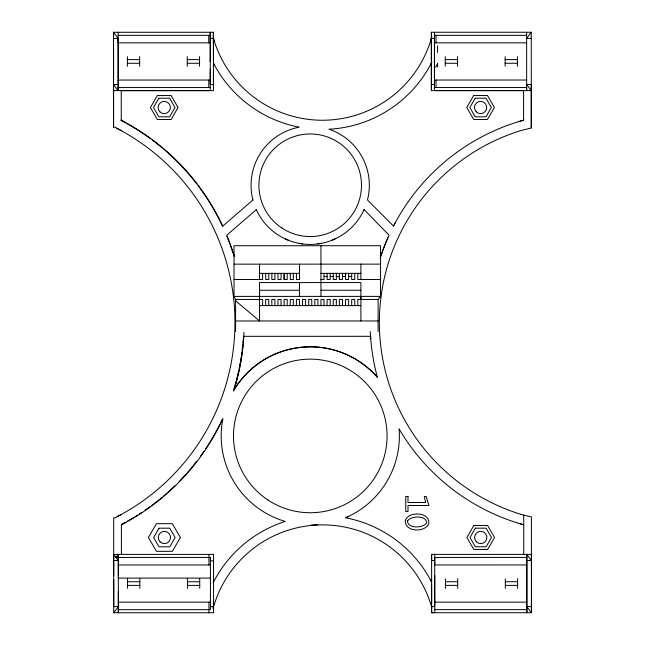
<?xml version="1.0" encoding="UTF-8"?>
<svg xmlns="http://www.w3.org/2000/svg" width="645" height="645" viewBox="0 0 645 645"><rect width="100%" height="100%" fill="white"/><g stroke="black" fill="none" stroke-linecap="round" stroke-linejoin="round"><path stroke-width="0.97" d="M121.195 130.669A218.776 218.776 0 0 1 121.357 514.428L115.245 517.814L113.705 517.814L113.738 612.75L213.56 612.742L213.543 554.386L113.705 554.394L113.713 575.695M213.439 59.888L213.422 32.266L113.52 32.274L113.528 38.418A59.888 0.79 90 0 1 113.544 84.487L118.156 90.631L118.148 32.274M113.705 554.394L118.325 560.513L118.325 575.695M208.932 554.386L208.932 564.972M121.252 120.567L121.244 90.623L210.278 90.623L210.254 32.266L210.254 61.444L210.254 60.59M320.952 245.705L320.968 296.386M431.634 602.906L431.626 579.613M431.634 585.112L431.642 612.734L433.158 612.734M434.44 63.404L434.448 61.436M526.82 554.369L526.82 560.513A59.888 0.484 90 0 1 526.828 606.582L526.836 612.726L526.812 554.369L531.432 560.513A59.888 0.484 90 0 1 531.44 606.582L531.44 612.726L431.642 612.734L431.626 606.59L434.746 606.59L434.73 575.695M118.156 90.631L118.172 80.802A59.888 0.79 90 0 0 118.156 42.102L118.148 38.418L113.52 32.274M243.745 336.335L243.689 337.432A227.951 227.951 0 0 1 235.07 386.347L233.627 391.112M222.856 418.823L222.759 419.25A89.115 89.115 0 0 0 282.784 520.676L285.284 521.41L283.671 521.926A122.647 122.647 0 0 0 213.132 582.838M213.551 604.865L213.148 608.316A113.48 113.48 0 0 1 431.594 606.84M431.828 36.684L430.546 41.078M380.816 256.226L381.929 252.921A210.004 210.004 0 0 1 387.935 237.707L389.08 235.207L364.07 209.585L363.707 210.423A59.138 59.138 0 0 1 256.67 210.455L256.347 209.593L226.766 235.215A227.991 227.991 0 0 1 234.466 256.766M363.707 210.423L364.07 209.585M431.852 62.162A122.655 122.655 0 0 1 329.014 129.226L331.949 130.282A59.138 59.138 0 0 1 367.473 199.958L393.506 226.097L395.119 223.001A209.988 209.988 0 0 1 518.354 121.703L523.595 120.172L523.579 90.606L434.456 90.606L434.44 38.402L431.368 38.402L431.384 90.606L531.287 90.606L531.27 32.25L431.368 32.258L431.376 59.872M393.506 226.097L395.119 223.001M430.32 65.081L431.376 63.065L431.384 90.614M180.35 537.503L172.376 551.322L156.412 551.322L148.431 537.503L156.404 523.676L172.368 523.676L180.35 537.503M233.942 390.064L235.038 388.209A89.115 89.115 0 0 1 375.277 374.914M113.73 612.75L118.341 606.606L113.73 606.606L113.713 579.621M118.317 557.723L116.011 557.457L118.317 554.394L118.341 612.75L118.325 591.425M531.27 32.25L526.634 38.394L531.27 38.394M378.107 331.514L378.099 299.457L380.55 296.386L380.534 245.713L234.014 245.729L234.03 296.402L235.57 299.474L235.578 331.53M252.937 199.966L222.751 226.105A227.991 227.991 0 0 0 125.686 122.615M117.027 516.701L121.333 514.396M121.381 524.45L125.614 522.184M121.397 554.394L121.389 524.82L125.775 522.466A227.895 227.895 0 0 0 222.815 418.919M121.389 524.82L125.775 522.466M431.65 582.096A122.744 122.744 0 0 0 345.502 517.758L348.244 516.556A89.066 89.066 0 0 0 399.199 430.344L399.061 428.844L400.601 431.465A210.149 210.149 0 0 0 518.499 523.28L523.724 524.804L518.499 523.28M345.502 517.758L348.244 516.556M331.981 240.23L335.392 238.755M213.543 560.844L210.423 560.844L210.423 557.457L116.011 557.457L118.317 556.587M518.354 121.703L523.595 120.18M317.63 243.915L321.299 243.334M116.011 557.457L118.317 557.216M118.148 35.346L210.254 35.338M434.432 35.33L526.634 35.322M113.528 38.418L118.148 38.418L118.156 42.852L210.262 42.844M210.262 38.41L213.431 38.41L214.245 41.087A113.48 113.48 0 0 0 431.457 38.168L431.36 32.258M434.44 42.836L526.634 42.828M127.371 59.614L139.659 59.614M187.26 59.614L199.547 59.614M445.252 59.598L457.539 59.598M505.14 59.598L517.427 59.598M127.371 63.283L139.659 63.283M187.268 63.283L199.547 63.275M445.252 63.266L457.539 63.266M505.148 63.258L517.427 63.258M434.448 66.903L436.044 66.903L437.576 63.266L437.576 66.903M118.164 80.053L210.27 80.044M434.448 80.028L526.651 80.028M118.156 84.487L113.544 84.487L113.536 32.274M431.376 84.471L434.448 84.471M118.164 87.559L210.27 87.551M434.432 32.258L434.456 87.535L526.651 87.535L526.659 90.606L526.634 32.25M113.544 90.631L213.447 90.623L213.422 32.266L213.358 38.168L214.245 41.087M113.568 127.21L113.56 84.479L113.568 127.21L115.108 127.21L121.212 130.637L116.898 128.315M531.287 127.984L531.278 90.606L526.659 84.463L531.295 84.463L531.287 127.984L521.055 130.508A200.845 200.845 0 0 0 521.208 514.42M234.014 264.152L380.542 264.136M259.532 273.359L299.498 273.359M320.96 273.359L360.886 273.351M324.032 276.431L327.104 276.423M330.175 276.423L333.247 276.423M336.319 276.423L339.391 276.423L339.391 279.495L342.463 279.495L342.463 273.351M342.463 276.423L345.535 276.431L345.535 273.359L345.535 279.495L348.606 279.495L348.606 273.359M348.606 276.423L351.678 276.431M234.022 279.511L262.612 279.503L262.604 273.359M284.139 279.503L284.139 273.359L284.131 279.503L287.21 279.503L287.21 273.359M320.968 279.503L324.04 279.503L324.032 273.359M380.542 279.495L357.822 279.495L357.814 273.351M299.506 290.242L259.54 290.25L259.556 320.968L235.57 300.772M320.968 290.242L360.894 290.25M234.03 296.402L380.55 296.386M235.57 299.474L262.62 299.465L262.62 305.609M378.099 299.457L357.83 299.465L357.83 305.601M259.548 305.609L360.902 305.601M235.578 320.976L378.107 320.952M243.423 336.335L370.569 336.311L370.738 338.851M434.73 560.521L431.618 560.521L431.618 554.378L531.424 554.369L531.432 560.513L526.82 560.513M526.812 557.441L434.722 557.449L434.73 564.956L526.812 564.947M113.713 560.513L118.325 560.513M118.325 564.972L210.423 564.972M118.333 578.105L210.423 578.097M127.549 581.742L139.836 581.742M187.437 581.734L199.724 581.734M445.429 581.726L457.716 581.717M505.317 581.717L517.604 581.717M127.549 585.402L139.836 585.402M187.437 585.402L199.724 585.402M445.429 585.386L457.716 585.386M505.317 585.386L517.604 585.378M118.341 602.172L210.431 602.164M434.738 602.156L526.828 602.148M210.439 606.606L213.551 606.606M531.44 606.582L526.828 606.582L531.448 612.726L531.407 516.992L521.192 514.468M118.341 609.678L210.439 609.67L210.423 557.457M434.746 609.662L526.828 609.654M299.143 243.334L302.811 243.915M285.042 238.755L288.452 240.23M121.099 120.486L125.493 122.848M375.213 374.947L377.454 377.486L377.156 376.446A210.052 210.052 0 0 1 370.294 331.586M213.785 63.758L214.487 65.089M430.497 579.911L431.247 581.355M256.347 209.593L256.71 210.431M233.587 253.912L234.014 255.331M523.724 515.202L523.74 554.378M517.427 56.639L517.427 66.217M517.604 578.759L517.604 588.337M505.14 56.639L505.148 66.217M505.317 578.759L505.325 588.345M457.539 56.639L457.539 66.225M457.716 578.759L457.716 588.345M445.252 56.639L445.252 66.225M445.429 578.767L445.429 588.345M437.568 45.795L437.568 52.414M436.044 80.028L436.044 87.535M436.028 35.33L436.036 42.836M434.722 554.378L434.746 612.734M434.456 87.535L434.456 90.606M431.618 554.378L431.626 581.081M360.886 264.144L360.886 279.495M360.91 320.96L360.894 282.566L259.54 282.575L259.548 296.394M354.742 273.351L354.75 279.503L351.678 279.503L351.67 273.359M354.758 305.609L354.758 299.457L351.686 299.465L351.686 305.609M348.614 305.609L348.614 299.465L345.543 299.465L345.543 305.609M342.471 305.609L342.471 299.465L339.399 299.465L339.399 305.609M339.391 273.351L339.391 279.495M336.319 273.351L336.319 279.495L333.247 279.495L333.247 273.351M336.327 305.609L336.327 299.465L333.255 299.465L333.255 305.609M330.175 273.351L330.175 279.495L327.104 279.503L327.104 273.351M330.184 305.609L330.184 299.465L327.112 299.465L327.12 305.609M324.048 305.609L324.04 299.465L320.968 299.465L320.976 305.609M317.904 305.609L317.896 299.465L314.825 299.465L314.833 305.609M311.761 305.609L311.761 299.465L308.689 299.465L308.689 305.609M305.617 305.609L305.617 299.465L302.545 299.465L302.545 305.609M299.49 264.144L299.498 279.503L296.426 279.503L296.426 273.359M299.498 282.575L299.506 296.394M299.474 305.609L299.474 299.465L296.402 299.465L296.402 305.609M293.354 273.359L293.354 279.503L290.282 279.503L290.282 273.359M293.33 305.609L293.33 299.465L290.258 299.465L290.258 305.609M287.186 305.609L287.186 299.465L284.114 299.465L284.114 305.609M281.067 273.359L281.075 279.503L278.003 279.503L277.995 273.359M281.043 305.609L281.043 299.465L277.971 299.465L277.979 305.609M274.923 273.359L274.931 279.503L271.859 279.503L271.851 273.359M274.907 305.609L274.899 299.465L271.827 299.465L271.835 305.609M268.788 273.359L268.788 279.503L265.716 279.503L265.716 273.359M268.763 305.609L268.755 299.465L265.684 299.465L265.692 305.609M259.532 264.144L259.54 279.503M213.431 73.191L213.447 84.479L210.27 84.479L210.262 69.305M213.551 606.84L213.56 612.742M208.754 35.338L208.754 42.844M208.77 80.044L208.77 87.551M208.948 602.164L208.948 612.742M199.547 56.655L199.547 66.233M199.724 578.775L199.724 588.361M187.26 56.655L187.268 66.242M187.437 578.775L187.445 588.361M139.659 56.655L139.659 66.242M139.836 578.783L139.836 588.361M127.371 56.663L127.371 66.242M127.549 578.783L127.549 588.361M360.894 296.394L360.894 299.465M317.767 524.724A89.091 89.091 0 0 1 311.245 525.03M235.086 388.209A89.091 89.091 0 0 1 375.261 374.963M252.913 200.006A59.138 59.138 0 0 1 299.095 127.186L296.248 126.581A122.744 122.744 0 0 1 213.326 62.904M243.955 332.465A227.991 227.991 0 0 1 235.07 386.347M222.098 419.677A227.564 227.564 0 0 1 220.372 423.257M219.929 424.152A227.564 227.564 0 0 1 213.342 436.407M212.842 437.262A227.564 227.564 0 0 1 210.81 440.68M210.294 441.527A227.564 227.564 0 0 1 208.714 444.058M207.65 445.735A227.564 227.564 0 0 1 205.473 449.065M203.796 451.532A227.564 227.564 0 0 1 200.353 456.402M196.781 461.175A227.564 227.564 0 0 1 191.202 468.165M190.565 468.923A227.564 227.564 0 0 1 187.324 472.696M186.671 473.438A227.564 227.564 0 0 1 179.229 481.452M175.013 485.661A227.564 227.564 0 0 1 167.74 492.441M166.249 493.756A227.564 227.564 0 0 1 163.241 496.352M161.718 497.626A227.564 227.564 0 0 1 151.551 505.599M149.946 506.768A227.564 227.564 0 0 1 145.077 510.211M141.779 512.428A227.564 227.564 0 0 1 139.28 514.057M137.603 515.129A227.564 227.564 0 0 1 135.071 516.701M133.37 517.733A227.564 227.564 0 0 1 130.806 519.249M129.943 519.749A227.564 227.564 0 0 1 127.355 521.216M243.221 339.391A227.62 227.62 0 0 1 242.98 342.366M242.496 347.308A227.62 227.62 0 0 1 242.157 350.275M241.899 352.243A227.62 227.62 0 0 1 241.633 354.218M241.206 357.169A227.62 227.62 0 0 1 240.891 359.128M240.392 362.071A227.62 227.62 0 0 1 239.666 365.981M239.48 366.949A227.62 227.62 0 0 1 239.085 368.9M238.457 371.818A227.62 227.62 0 0 1 237.795 374.721M237.328 376.656A227.62 227.62 0 0 1 236.352 380.51M236.094 381.469A227.62 227.62 0 0 1 235.03 385.299M234.756 386.258A227.62 227.62 0 0 1 233.901 389.112M126.364 123.324A227.741 227.741 0 0 1 129.822 125.283M130.685 125.783A227.741 227.741 0 0 1 133.249 127.299M134.104 127.815A227.741 227.741 0 0 1 138.328 130.435M139.159 130.967A227.741 227.741 0 0 1 150.64 138.844M152.236 140.021A227.741 227.741 0 0 1 162.371 148.036M163.886 149.317A227.741 227.741 0 0 1 196.701 183.849M197.902 185.429A227.741 227.741 0 0 1 199.095 187.026M199.684 187.824A227.741 227.741 0 0 1 207.569 199.289M208.109 200.119A227.741 227.741 0 0 1 210.222 203.498M210.738 204.344A227.741 227.741 0 0 1 212.769 207.755M213.269 208.617A227.741 227.741 0 0 1 218.058 217.333M218.518 218.212A227.741 227.741 0 0 1 222.461 226.242M226.847 236.255A227.741 227.741 0 0 1 228.322 239.948M228.677 240.875A227.741 227.741 0 0 1 229.733 243.665M230.072 244.6A227.741 227.741 0 0 1 232.974 253.066M380.187 258.089A210.052 210.052 0 0 1 387.935 237.707M405.366 520.289C404.101 532.012 425.071 533.028 428.772 523.643C430.038 511.912 409.075 510.913 405.366 520.289M407.584 520.91C407.197 528.892 423.378 528.207 426.555 523.031C426.942 515.041 410.768 515.742 407.584 520.91M157.332 95.549L150.422 107.522L157.34 119.486L171.159 119.486L178.068 107.513L171.151 95.549L157.332 95.549M158.863 98.209L153.494 107.522L158.872 116.826L169.619 116.826L174.997 107.513L169.619 98.209L158.863 98.209M159.009 528.191L153.639 537.503L159.017 546.807L169.764 546.807L175.142 537.503L169.764 528.191L159.009 528.191M473.672 95.533L466.77 107.497L473.68 119.47L487.507 119.47L494.409 107.497L487.491 95.533L473.672 95.533M475.212 98.193L469.842 107.497L475.22 116.809L485.967 116.809L491.337 107.497L485.959 98.193L475.212 98.193M473.817 525.514L466.916 537.487L473.825 549.451L487.652 549.451L494.554 537.479L487.644 525.514L473.817 525.514M475.357 528.174L469.987 537.487L475.365 546.791L486.112 546.791L491.482 537.479L486.104 528.174L475.357 528.174M407.995 496.448L405.729 496.448L405.729 511.566L408.003 511.566L407.995 505.519L428.965 505.519L426.135 496.448L424.265 496.448L425.627 502.495L407.995 502.503L407.995 496.448M125.646 122.558L121.252 120.204L125.646 122.558M281.817 227.975A51.294 51.294 0 0 0 361.385 188.477A51.294 51.294 0 0 0 287.388 139.312A51.294 51.294 0 0 0 281.817 227.975M476.244 111.843A6.144 6.144 0 0 0 486.524 109.086A6.144 6.144 0 0 0 479.001 101.563A6.144 6.144 0 0 0 476.244 111.843M267.796 499.907A76.787 76.787 0 0 0 386.919 440.761A76.787 76.787 0 0 0 276.141 367.166A76.787 76.787 0 0 0 267.796 499.907M160.049 541.84A6.144 6.144 0 0 0 170.32 539.091A6.144 6.144 0 0 0 162.798 531.569A6.144 6.144 0 0 0 160.049 541.84M476.389 541.824A6.144 6.144 0 0 0 486.669 539.075A6.144 6.144 0 0 0 479.146 531.553A6.144 6.144 0 0 0 476.389 541.824M159.904 111.859A6.144 6.144 0 0 0 170.175 109.11A6.144 6.144 0 0 0 162.653 101.588A6.144 6.144 0 0 0 159.904 111.859"/></g></svg>
